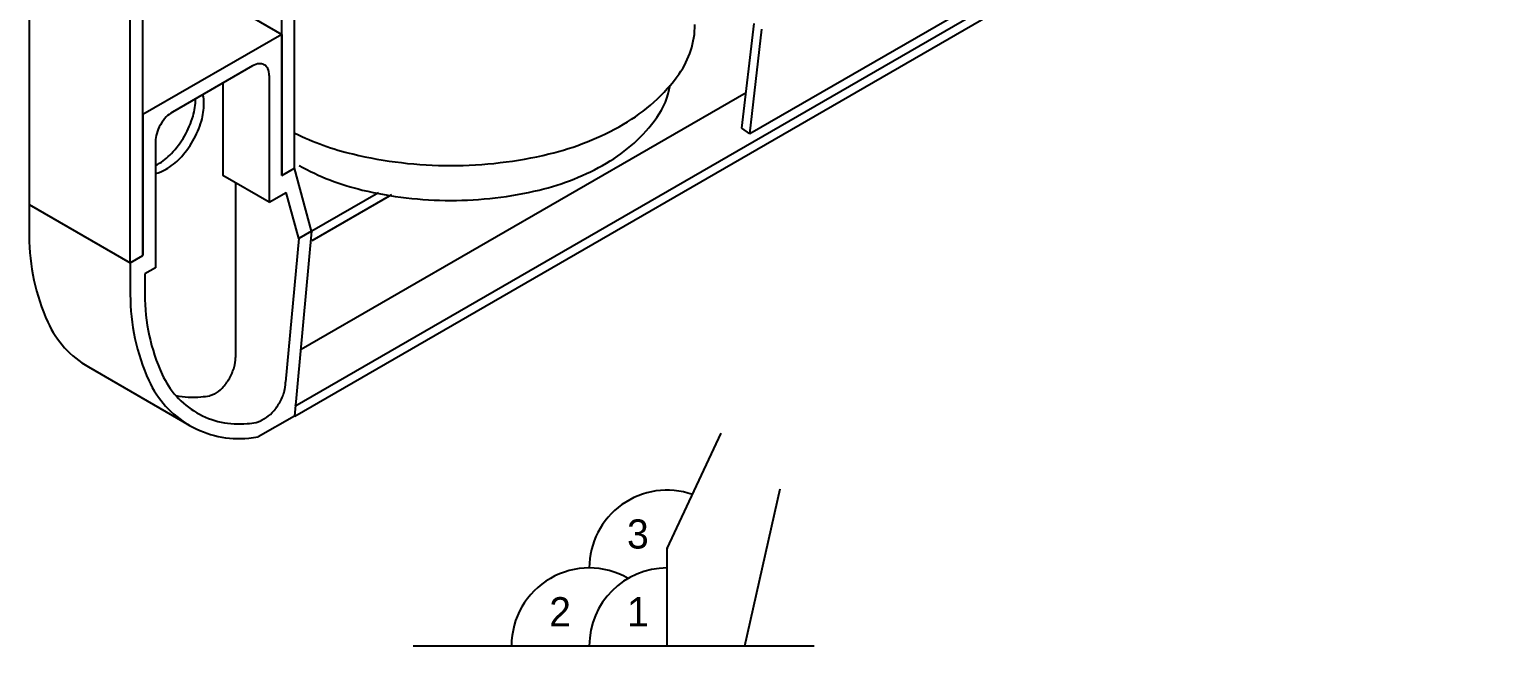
# Model space of a CAD drawing. Header units: feet. Extents: x 3 to 126, y 7 to 91.
# Drawn here: x 54.29 to 91.87, y 46.06 to 61.91 of the extents above; entities that cross this region are included whole.
import ezdxf
from ezdxf.enums import TextEntityAlignment as Align

# ---------------------------------------------------------------- set-up
doc = ezdxf.new("R2010")
doc.units = ezdxf.units.FT
doc.header["$LTSCALE"] = 3
doc.header["$MEASUREMENT"] = 0
doc.layers.add('SUSPENSION', color=3, linetype='CONTINUOUS')
doc.layers.add('WELD', color=125, linetype='CONTINUOUS')

msp = doc.modelspace()

# ---------------------------------------------------------------- linework, layer by layer
at = {"layer": 'SUSPENSION'}
for p, q in [((60.784, 58.156), (60.784, 69.906)), ((61.109, 58.344), (61.109, 70.094)), ((61.122, 52.219), (91.866, 69.969)), ((61.122, 51.969), (91.866, 69.719)), ((56.887, 55.906), (56.887, 67.656)), ((57.212, 56.094), (57.212, 67.844)), ((54.289, 63.875), (54.289, 57.406)), ((58.186, 63.281), (60.784, 61.781)), ((79.742, 63.219), (72.813, 59.219)), ((72.613, 59.368), (72.924, 62.061)), ((60.784, 61.781), (57.212, 59.719)), ((60.784, 61.781), (60.784, 58.156)), ((72.813, 59.219), (73.124, 61.912)), ((60.026, 60.969), (57.97, 59.781)), ((59.269, 60.531), (59.269, 58.156)), ((60.459, 60.719), (60.459, 57.469)), ((61.278, 53.684), (72.719, 60.289)), ((57.212, 59.719), (57.212, 56.094)), ((57.537, 59.031), (57.537, 55.781)), ((72.813, 59.219), (72.613, 59.368)), ((60.784, 58.156), (61.109, 58.344)), ((61.109, 58.344), (61.109, 58.344)), ((61.542, 56.719), (61.109, 58.344)), ((60.459, 57.469), (59.269, 58.156)), ((59.593, 57.969), (59.593, 53.469)), ((60.459, 57.469), (60.892, 57.719)), ((61.217, 56.531), (60.892, 57.719)), ((63.271, 57.71), (61.555, 56.719)), ((63.606, 57.653), (61.555, 56.469)), ((54.289, 57.406), (56.887, 55.906)), ((54.289, 57.406), (54.289, 56.581)), ((61.217, 56.531), (60.88, 52.836)), ((61.542, 56.719), (61.109, 51.969)), ((61.542, 56.719), (61.217, 56.531)), ((56.887, 55.906), (57.212, 56.094)), ((56.887, 55.906), (56.887, 55.081)), ((57.537, 55.781), (57.262, 55.623)), ((57.262, 55.623), (57.262, 55.081)), ((55.812, 53.229), (58.401, 51.734)), ((59.052, 52.531), (58.933, 52.49)), ((61.109, 51.969), (60.178, 51.431)), ((60.338, 51.899), (60.243, 51.844)), ((60.124, 51.802), (60.243, 51.844)), ((70.688, 48.562), (72.075, 51.527)), ((72.688, 46.062), (73.599, 50.094)), ((70.688, 46.062), (70.688, 48.562)), ((64.159, 46.062), (74.466, 46.062))]:
    msp.add_line(p, q, dxfattribs=at)
for points in [[(61.122, 59.238, 0.055168), (62.607, 58.705, 0.058752), (65.127, 58.407, 0.058752), (67.648, 58.705, 0.072341), (69.566, 59.469, 0.106617), (70.997, 60.765, 0.156851), (71.404, 62.031, 0.156851)], [(60.459, 60.719, 0.106617), (60.42, 60.903, 0.156851), (60.333, 60.999, 0.156851), (60.206, 61.026, 0.106617), (60.026, 60.969, 0.072341)], [(57.537, 58.205, 0.072803), (57.807, 58.312, 0.072341), (58.163, 58.593, 0.058752), (58.496, 59.04, 0.058752), (58.716, 59.551, 0.072341), (58.781, 60, 0.05881), (58.754, 60.234, 0.156851)], [(57.537, 58.408, 0.015283), (57.591, 58.437, 0.072341), (57.946, 58.718, 0.058752), (58.28, 59.165, 0.058752), (58.5, 59.676, 0.072341), (58.565, 60.125, 0.106617)], [(61.23, 58.408, 0.067529), (62.853, 57.779, 0.058752), (65.127, 57.511, 0.058752), (67.402, 57.779, 0.072341), (69.133, 58.469, 0.106617), (70.424, 59.639, 0.116347), (70.767, 60.471, 0.156851)], [(57.97, 59.781, 0.072341), (57.811, 59.656, 0.058752), (57.663, 59.458, 0.058752)], [(57.663, 59.458, 0.058752), (57.566, 59.231, 0.072341), (57.537, 59.031, 0.106617)], [(54.289, 56.593, 0.106617), (54.766, 54.383, 0.156851), (55.811, 53.229, 0.000115), (55.812, 53.229, 0.011614)], [(56.887, 55.093, 0.106617), (57.364, 52.883, 0.156851), (58.409, 51.729, 0.156851), (59.931, 51.401, 0.011614), (60.178, 51.431, 0.072341)], [(57.262, 55.093, 0.106617), (57.705, 53.038, 0.156851), (58.596, 52.054, 0.156851), (59.894, 51.774, 0.011614), (60.124, 51.802, 0.011614)], [(59.052, 52.531, 0.072341), (59.25, 52.687, 0.058752), (59.435, 52.935, 0.058752), (59.557, 53.22, 0.072341), (59.593, 53.469, 0.106617)], [(60.338, 51.899, 0.072341), (60.536, 52.055, 0.058752), (60.721, 52.303, 0.058752), (60.843, 52.587, 0.072341), (60.88, 52.836, 0.106617)], [(58.057, 52.495, 0.075036), (58.703, 52.462, 0.011614), (58.933, 52.49, 0.011614)]]:
    msp.add_lwpolyline(points, format="xyb", dxfattribs=at)
at = {"layer": 'WELD'}
for centre, start in [((70.688, 48.062), 70.9999), ((68.688, 46.062), 60), ((70.688, 46.062), 90)]:
    msp.add_arc(centre, 2, start, 180, dxfattribs=at)
at = {"layer": 'WELD', "color": 0, "linetype": 'ByBlock'}
for p in [(70.688, 48.562), (70.688, 46.062)]:
    msp.add_point(p, dxfattribs=at)

# ---------------------------------------------------------------- texts
at = {"layer": 'WELD'}
for s, p in [('3', (69.938, 48.562)), ('2', (67.938, 46.562)), ('1', (69.938, 46.562))]:
    msp.add_text(s, height=0.75, dxfattribs=at).set_placement(p, align=Align.CENTER)

doc.saveas('drawing.dxf')
